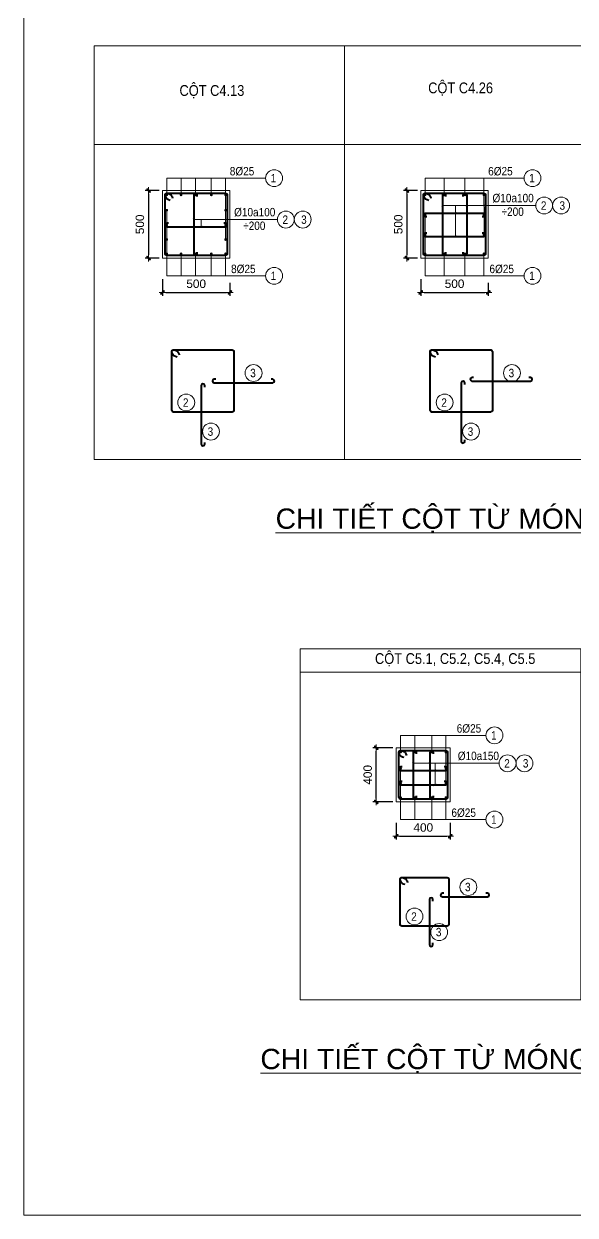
# Model space of a CAD drawing. Header units: millimetres. Extents: x -146909 to 4830753, y -683702 to -336947.
# Drawn here: x 4814003 to 4818087, y -448762 to -439946 of the extents above; entities that cross this region are included whole.
import ezdxf
from ezdxf.enums import TextEntityAlignment as Align

# ---------------------------------------------------------------- set-up
doc = ezdxf.new("R2010")
doc.units = ezdxf.units.MM
doc.header["$MEASUREMENT"] = 0
doc.layers.get('0').update_dxf_attribs({"lineweight": 9})
doc.layers.get('Defpoints').update_dxf_attribs({"color": 10, "lineweight": 0})
for name, color, linetype, lineweight in [('CDAI', 3, 'Continuous', 40), ('chunho.q', 1, 'Continuous', 13), ('CTHEP', 4, 'Continuous', 50), ('DBAO', 2, 'Continuous', 13), ('DGIONG', 51, 'Continuous', 13), ('KTH', 154, 'Continuous', 9), ('STICK', 1, 'Continuous', 9), ('TEXT', 1, 'Continuous', 15)]:
    doc.layers.add(name, color=color, linetype=linetype, lineweight=lineweight)
doc.styles.add('arial', font='arial.ttf', dxfattribs={"width": 0.85})
doc.styles.add('TTP-HelCon', font='arial.ttf')
doc.dimstyles.new('TTP-25', dxfattribs={"dimscale": 25, "dimtxt": 2.5, "dimasz": 1, "dimexe": 1, "dimexo": 1, "dimgap": 0.09, "dimtad": 0, "dimdec": 4, "dimrnd": 10, "dimzin": 9, "dimdsep": 46, "dimtxsty": 'TTP-HelCon', "dimblk": 'Stick', "dimcen": 0.09, "dimdle": 1.5, "dimclrd": 256, "dimclre": 256, "dimclrt": 1, "dimadec": 0, "dimazin": 0, "dimtfac": 1, "dimtdec": 4, "dimtmove": 0, "dimatfit": 3, "dimldrblk": 'ARCHTICK', "dimfxl": 1, "dimtvp": 1, "dimtolj": 1, "dimtzin": 0, "dimarcsym": 0})

# ---------------------------------------------------------------- blocks, each defined once
blk = doc.blocks.new('Stick')
at = {"layer": 'STICK'}
h = blk.add_hatch(color=256, dxfattribs=at)
edge = h.paths.add_edge_path()
edge.add_line((0.3, 0.5), (-0.5, -0.3))
edge.add_arc((-0.4, -0.4), 0.141, 135, 315)
edge.add_line((-0.3, -0.5), (0.5, 0.3))
edge.add_arc((0.4, 0.4), 0.141, 315, 495)
blk.add_line((1, 0), (-1, 0), dxfattribs=at)
blk.add_lwpolyline([(0.3, 0.5), (-0.5, -0.3, 1), (-0.3, -0.5), (0.5, 0.3, 1), (0.3, 0.5, 1)], format="xyb", dxfattribs=at)
blk = doc.blocks.new('*D1719')
at = {"layer": 'Defpoints', "color": 0, "transparency": 16777216}
for p in [(4815029.7, -441179.7), (4814926.8, -441679.7), (4815029.7, -441679.7)]:
    blk.add_point(p, dxfattribs=at)
at = {"layer": 'KTH', "lineweight": -2, "transparency": 16777216}
for p, q in [((4815004.7, -441179.7), (4814901.8, -441179.7)), ((4814926.8, -441204.7), (4814926.8, -441654.7)), ((4815004.7, -441679.7), (4814901.8, -441679.7))]:
    blk.add_line(p, q, dxfattribs=at)
at = {"layer": 'KTH', "lineweight": -2, "transparency": 16777216, "xscale": 25, "yscale": 25, "zscale": 25}
for p, rotation in [((4814926.8, -441179.7), 90), ((4814926.8, -441679.7), 270)]:
    blk.add_blockref('Stick', p, dxfattribs=dict(at, rotation=rotation))
at = {"layer": 'KTH', "color": 1, "transparency": 16777216, "insert": (4814863, -441429.7), "char_height": 62.5, "attachment_point": 5, "rotation": 90, "style": 'TTP-HelCon'}
blk.add_mtext('\\A1;500', dxfattribs=at)
blk = doc.blocks.new('_ArchTick')
at = {"color": 0, "linetype": 'ByBlock', "const_width": 0.15}
blk.add_lwpolyline([(-0.5, -0.5), (0.5, 0.5)], dxfattribs=at)
blk = doc.blocks.new('*D1720')
at = {"layer": 'Defpoints', "color": 0, "transparency": 16777216}
for p in [(4815029.7, -441810.5), (4815529.7, -441836.9), (4815529.7, -441933.6)]:
    blk.add_point(p, dxfattribs=at)
at = {"layer": 'KTH', "lineweight": -2, "transparency": 16777216}
for p, q in [((4815029.7, -441835.5), (4815029.7, -441958.6)), ((4815529.7, -441861.9), (4815529.7, -441958.6)), ((4815054.7, -441933.6), (4815504.7, -441933.6))]:
    blk.add_line(p, q, dxfattribs=at)
at = {"layer": 'KTH', "lineweight": -2, "transparency": 16777216, "xscale": 25, "yscale": 25, "zscale": 25, "rotation": 180}
blk.add_blockref('Stick', (4815029.7, -441933.6), dxfattribs=at)
at = {"layer": 'KTH', "lineweight": -2, "transparency": 16777216, "xscale": 25, "yscale": 25, "zscale": 25}
blk.add_blockref('Stick', (4815529.7, -441933.6), dxfattribs=at)
at = {"layer": 'KTH', "color": 1, "transparency": 16777216, "insert": (4815279.7, -441869.7), "char_height": 62.5, "attachment_point": 5, "style": 'TTP-HelCon'}
blk.add_mtext('\\A1;500', dxfattribs=at)
blk = doc.blocks.new('*D1721')
at = {"layer": 'Defpoints', "color": 0, "transparency": 16777216}
for p in [(4816943.3, -441179.7), (4816840.4, -441679.7), (4816943.3, -441679.7)]:
    blk.add_point(p, dxfattribs=at)
at = {"layer": 'KTH', "lineweight": -2, "transparency": 16777216}
for p, q in [((4816918.3, -441179.7), (4816815.4, -441179.7)), ((4816840.4, -441204.7), (4816840.4, -441654.7)), ((4816918.3, -441679.7), (4816815.4, -441679.7))]:
    blk.add_line(p, q, dxfattribs=at)
at = {"layer": 'KTH', "lineweight": -2, "transparency": 16777216, "xscale": 25, "yscale": 25, "zscale": 25}
for p, rotation in [((4816840.4, -441179.7), 90), ((4816840.4, -441679.7), 270)]:
    blk.add_blockref('Stick', p, dxfattribs=dict(at, rotation=rotation))
at = {"layer": 'KTH', "color": 1, "transparency": 16777216, "insert": (4816776.6, -441429.7), "char_height": 62.5, "attachment_point": 5, "rotation": 90, "style": 'TTP-HelCon'}
blk.add_mtext('\\A1;500', dxfattribs=at)
blk = doc.blocks.new('*D1722')
at = {"layer": 'Defpoints', "color": 0, "transparency": 16777216}
for p in [(4816943.3, -441810.5), (4817443.3, -441836.9), (4817443.3, -441933.6)]:
    blk.add_point(p, dxfattribs=at)
at = {"layer": 'KTH', "lineweight": -2, "transparency": 16777216}
for p, q in [((4816943.3, -441835.5), (4816943.3, -441958.6)), ((4817443.3, -441861.9), (4817443.3, -441958.6)), ((4816968.3, -441933.6), (4817418.3, -441933.6))]:
    blk.add_line(p, q, dxfattribs=at)
at = {"layer": 'KTH', "lineweight": -2, "transparency": 16777216, "xscale": 25, "yscale": 25, "zscale": 25, "rotation": 180}
blk.add_blockref('Stick', (4816943.3, -441933.6), dxfattribs=at)
at = {"layer": 'KTH', "lineweight": -2, "transparency": 16777216, "xscale": 25, "yscale": 25, "zscale": 25}
blk.add_blockref('Stick', (4817443.3, -441933.6), dxfattribs=at)
at = {"layer": 'KTH', "color": 1, "transparency": 16777216, "insert": (4817193.3, -441869.7), "char_height": 62.5, "attachment_point": 5, "style": 'TTP-HelCon'}
blk.add_mtext('\\A1;500', dxfattribs=at)
blk = doc.blocks.new('*D1729')
at = {"layer": 'Defpoints', "color": 0, "transparency": 16777216}
for p in [(4816761.6, -445834.3), (4817161.6, -445834.3), (4817161.6, -445957.3)]:
    blk.add_point(p, dxfattribs=at)
at = {"layer": 'KTH', "lineweight": -2, "transparency": 16777216}
for p, q in [((4816761.6, -445859.3), (4816761.6, -445982.3)), ((4817161.6, -445859.3), (4817161.6, -445982.3)), ((4816786.6, -445957.3), (4817136.6, -445957.3))]:
    blk.add_line(p, q, dxfattribs=at)
at = {"layer": 'KTH', "lineweight": -2, "transparency": 16777216, "xscale": 25, "yscale": 25, "zscale": 25, "rotation": 180}
blk.add_blockref('Stick', (4816761.6, -445957.3), dxfattribs=at)
at = {"layer": 'KTH', "lineweight": -2, "transparency": 16777216, "xscale": 25, "yscale": 25, "zscale": 25}
blk.add_blockref('Stick', (4817161.6, -445957.3), dxfattribs=at)
at = {"layer": 'KTH', "color": 1, "transparency": 16777216, "insert": (4816961.6, -445893.5), "char_height": 62.5, "attachment_point": 5, "style": 'TTP-HelCon'}
blk.add_mtext('\\A1;400', dxfattribs=at)
blk = doc.blocks.new('*D1730')
at = {"layer": 'Defpoints', "color": 0, "transparency": 16777216}
for p in [(4816613.8, -445303.4), (4816761.6, -445303.4), (4816761.6, -445703.4)]:
    blk.add_point(p, dxfattribs=at)
at = {"layer": 'KTH', "lineweight": -2, "transparency": 16777216}
for p, q in [((4816736.6, -445303.4), (4816588.8, -445303.4)), ((4816613.8, -445678.4), (4816613.8, -445328.4)), ((4816736.6, -445703.4), (4816588.8, -445703.4))]:
    blk.add_line(p, q, dxfattribs=at)
at = {"layer": 'KTH', "lineweight": -2, "transparency": 16777216, "xscale": 25, "yscale": 25, "zscale": 25}
for p, rotation in [((4816613.8, -445303.4), 90), ((4816613.8, -445703.4), 270)]:
    blk.add_blockref('Stick', p, dxfattribs=dict(at, rotation=rotation))
at = {"layer": 'KTH', "color": 1, "transparency": 16777216, "insert": (4816550, -445503.4), "char_height": 62.5, "attachment_point": 5, "rotation": 90, "style": 'TTP-HelCon'}
blk.add_mtext('\\A1;400', dxfattribs=at)

msp = doc.modelspace()

# ---------------------------------------------------------------- linework, layer by layer
at = {"layer": 'CDAI', "ltscale": 5}
for points in [[(4815088.12969, -441252.12176, -0.3280111646), (4815052.06419, -441222.02601), (4815050.3692, -441215.14376, -0.4868455644), (4815062.50651, -441199.65453), (4815497.21125, -441199.65453, -0.4142135621), (4815509.71125, -441212.15453), (4815509.71125, -441647.1547, -0.414247932), (4815497.21125, -441659.65453), (4815062.21125, -441659.65453, -0.4142135621), (4815049.71125, -441647.15453), (4815049.71125, -441212.03224, -0.478956713), (4815064.88896, -441199.82241), (4815073.73426, -441201.76226, -0.3280111646), (4815104.74291, -441237.04594, 0.9403112017)], [(4817001.67048, -441252.12176, -0.3280111646), (4816965.60498, -441222.02601), (4816963.90999, -441215.14376, -0.4868455644), (4816976.0473, -441199.65453), (4817410.75204, -441199.65453, -0.4142135621), (4817423.25204, -441212.15453), (4817423.25204, -441647.1547, -0.414247932), (4817410.75204, -441659.65453), (4816975.75204, -441659.65453, -0.4142135621), (4816963.25204, -441647.15453), (4816963.25203, -441212.03224, -0.478956713), (4816978.42975, -441199.82241), (4816987.27505, -441201.76226, -0.3280111646), (4817018.2837, -441237.04594, 0.9403112017)], [(4815138.12969, -442411.5035, -0.3280111646), (4815102.06419, -442381.40775), (4815100.3692, -442374.52551, -0.4868455644), (4815112.50651, -442359.03627), (4815547.21125, -442359.03627, -0.4142135621), (4815559.71125, -442371.53627), (4815559.71125, -442806.53644, -0.414247932), (4815547.21125, -442819.03627), (4815112.21125, -442819.03627, -0.4142135621), (4815099.71125, -442806.53627), (4815099.71125, -442371.41399, -0.478956713), (4815114.88896, -442359.20416), (4815123.73426, -442361.14401, -0.3280111646), (4815154.74291, -442396.42768, 0.9403112017)], [(4817051.67048, -442411.5035, -0.3280111646), (4817015.60498, -442381.40775), (4817013.90999, -442374.52551, -0.4868455644), (4817026.0473, -442359.03627), (4817460.75204, -442359.03627, -0.4142135621), (4817473.25204, -442371.53627), (4817473.25204, -442806.53644, -0.414247932), (4817460.75204, -442819.03627), (4817025.75204, -442819.03627, -0.4142135621), (4817013.25204, -442806.53627), (4817013.25203, -442371.41399, -0.478956713), (4817028.42975, -442359.20416), (4817037.27505, -442361.14401, -0.3280111646), (4817068.2837, -442396.42768, 0.9403112017)], [(4816820.06313, -445375.83338, -0.3280111646), (4816783.99763, -445345.73763), (4816782.30264, -445338.85538, -0.4868455644), (4816794.43996, -445323.36615), (4817129.14469, -445323.36615, -0.4142135621), (4817141.64469, -445335.86615), (4817141.64469, -445670.86632, -0.414247932), (4817129.1447, -445683.36615), (4816794.14469, -445683.36615, -0.4142135621), (4816781.64469, -445670.86615), (4816781.64469, -445335.74386, -0.478956713), (4816796.82241, -445323.53403), (4816805.66771, -445325.47388, -0.3280111646), (4816836.67636, -445360.75756, 0.9403112017)], [(4816828.6389, -446315.23349, -0.3280111646), (4816792.5734, -446285.13774), (4816790.87841, -446278.25549, -0.4868455644), (4816803.01573, -446262.76626), (4817137.72046, -446262.76626, -0.4142135621), (4817150.22046, -446275.26626), (4817150.22046, -446610.26643, -0.414247932), (4817137.72046, -446622.76626), (4816802.72046, -446622.76626, -0.4142135621), (4816790.22046, -446610.26626), (4816790.22046, -446275.14397, -0.478956713), (4816805.39818, -446262.93414), (4816814.24348, -446264.87399, -0.3280111646), (4816845.25213, -446300.15767, 0.9403112017)]]:
    msp.add_lwpolyline(points, format="xyb", dxfattribs=at)
at = {"layer": 'CDAI'}
for points in [[(4815288.07897, -441224.65528), (4815288.07897, -441212.65528, 1), (4815262.07897, -441212.65528), (4815262.07897, -441646.65528), (4815262.07897, -441646.65528, 1), (4815288.07897, -441646.65528), (4815288.07897, -441634.65528)], [(4817128.961, -441224.31445), (4817128.961, -441212.31445, 1), (4817102.961, -441212.31445), (4817102.961, -441646.31445), (4817102.961, -441646.31445, 1), (4817128.961, -441646.31445), (4817128.961, -441634.31445)], [(4817257.54308, -441224.31445), (4817257.54308, -441212.31445, -1), (4817283.54308, -441212.31445), (4817283.54308, -441646.31445), (4817283.54308, -441646.31445, -1), (4817257.54308, -441646.31445), (4817257.54308, -441634.31445)], [(4815074.46647, -441421.13918), (4815062.46647, -441421.13918, 1), (4815062.46647, -441447.13918), (4815496.46647, -441447.13918), (4815496.46647, -441447.13918, 1), (4815496.46647, -441421.13918), (4815484.46647, -441421.13918)], [(4816988.00726, -441373.16988), (4816976.00726, -441373.16988, -1), (4816976.00726, -441347.16988), (4817410.00726, -441347.16988), (4817410.00726, -441347.16988, -1), (4817410.00726, -441373.16988), (4817398.00726, -441373.16988)], [(4816988.00726, -441493.79788), (4816976.00726, -441493.79788, 1), (4816976.00726, -441519.79788), (4817410.00726, -441519.79787), (4817410.00726, -441519.79787, 1), (4817410.00726, -441493.79787), (4817398.00726, -441493.79787)], [(4815424.46647, -442576.03627), (4815412.46647, -442576.03627, 1), (4815412.46647, -442602.03627), (4815846.46647, -442602.03627), (4815846.46647, -442602.03627, 1), (4815846.46647, -442576.03627), (4815834.46647, -442576.03627)], [(4817333.95795, -442563.03636), (4817321.95795, -442563.03636, 1), (4817321.95795, -442589.03636), (4817755.95795, -442589.03636), (4817755.95795, -442589.03636, 1), (4817755.95795, -442563.03636), (4817743.95795, -442563.03636)], [(4815342.7113, -442634.03627), (4815342.7113, -442622.03627, 1), (4815316.7113, -442622.03627), (4815316.7113, -443056.03627), (4815316.7113, -443056.03627, 1), (4815342.7113, -443056.03627), (4815342.7113, -443044.03627)], [(4817269.25204, -442614.03627), (4817269.25204, -442602.03627, 1), (4817243.25204, -442602.03627), (4817243.25204, -443036.03627), (4817243.25204, -443036.03627, 1), (4817269.25204, -443036.03627), (4817269.25204, -443024.03627)], [(4816912.35372, -445348.36639), (4816912.35372, -445336.36639, 1), (4816886.35372, -445336.36639), (4816886.35372, -445670.36639), (4816886.35372, -445670.36639, 1), (4816912.35372, -445670.36639), (4816912.35372, -445658.36639)], [(4817036.64041, -445348.36639), (4817036.64041, -445336.36639, 1), (4817010.64041, -445336.36639), (4817010.64041, -445670.36639), (4817010.64041, -445670.36639, 1), (4817036.64041, -445670.36639), (4817036.64041, -445658.36639)], [(4816806.39991, -445444.8508), (4816794.39991, -445444.8508, 1), (4816794.39991, -445470.8508), (4817128.39991, -445470.8508), (4817128.39991, -445470.8508, 1), (4817128.39991, -445444.8508), (4817116.39991, -445444.8508)], [(4816806.39991, -445552.50949), (4816794.39991, -445552.50949, 1), (4816794.39991, -445578.50949), (4817128.39991, -445578.50949), (4817128.39991, -445578.50949, 1), (4817128.39991, -445552.50949), (4817116.39991, -445552.50949)], [(4817033.22052, -446437.76626), (4817033.22052, -446425.76626, 1), (4817007.22052, -446425.76626), (4817007.22052, -446759.76626), (4817007.22052, -446759.76626, 1), (4817033.22052, -446759.76626), (4817033.22052, -446747.76626)], [(4817114.97568, -446379.76626), (4817102.97568, -446379.76626, 1), (4817102.97568, -446405.76626), (4817436.97568, -446405.76626), (4817436.97568, -446405.76626, 1), (4817436.97568, -446379.76626), (4817424.97568, -446379.76626)]]:
    msp.add_lwpolyline(points, format="xyb", dxfattribs=at)
at = {"layer": 'CTHEP', "const_width": 10}
for points in [[(4815061.71125, -441216.40975, -1), (4815061.71125, -441206.40975, -1)], [(4815167.5679, -441216.40975, 1), (4815167.5679, -441206.40975, 1)], [(4815275.2266, -441216.40975, 1), (4815275.2266, -441206.40975, 1)], [(4815391.8546, -441216.40975, -1), (4815391.8546, -441206.40975, -1)], [(4815497.71125, -441216.40975, 1), (4815497.71125, -441206.40975, 1)], [(4816975.25204, -441216.40975, -1), (4816975.25204, -441206.40975, -1)], [(4817116.10869, -441216.40975, 1), (4817116.10869, -441206.40975, 1)], [(4817270.39538, -441216.40975, -1), (4817270.39538, -441206.40975, -1)], [(4817411.25204, -441216.40975, 1), (4817411.25204, -441206.40975, 1)], [(4815066.46647, -441325.16988, -1), (4815056.46647, -441325.16988, -1)], [(4815492.95603, -441325.16988, 1), (4815502.95603, -441325.16988, 1)], [(4815066.46647, -441434.13918, 1), (4815056.46647, -441434.13918, 1)], [(4815492.95603, -441434.13918, -1), (4815502.95603, -441434.13918, -1)], [(4816980.00726, -441360.16988, -1), (4816970.00726, -441360.16988, -1)], [(4817406.49682, -441360.16988, 1), (4817416.49682, -441360.16988, 1)], [(4816980.00726, -441506.79788, 1), (4816970.00726, -441506.79788, 1)], [(4817406.49682, -441506.79788, -1), (4817416.49682, -441506.79788, -1)], [(4815066.46647, -441541.79788, 1), (4815056.46647, -441541.79788, 1)], [(4815492.95603, -441541.79788, -1), (4815502.95603, -441541.79788, -1)], [(4815066.71125, -441647.65453, -1), (4815056.71125, -441647.65453, -1)], [(4815167.5679, -441642.89931, -1), (4815167.5679, -441652.89931, -1)], [(4815275.2266, -441642.89931, -1), (4815275.2266, -441652.89931, -1)], [(4815391.8546, -441642.89931, 1), (4815391.8546, -441652.89931, 1)], [(4815492.71125, -441647.65453, 1), (4815502.71125, -441647.65453, 1)], [(4816980.25204, -441647.65453, -1), (4816970.25204, -441647.65453, -1)], [(4817116.10869, -441642.89931, -1), (4817116.10869, -441652.89931, -1)], [(4817270.39538, -441642.89931, 1), (4817270.39538, -441652.89931, 1)], [(4817406.25204, -441647.65453, 1), (4817416.25204, -441647.65453, 1)], [(4816793.64469, -445340.12137, -1), (4816793.64469, -445330.12137, -1)], [(4816899.50135, -445340.12137, 1), (4816899.50135, -445330.12137, 1)], [(4817023.78804, -445340.12137, -1), (4817023.78804, -445330.12137, -1)], [(4817129.6447, -445340.12137, 1), (4817129.6447, -445330.12137, 1)], [(4816798.39991, -445457.8508, 1), (4816788.39991, -445457.8508, 1)], [(4817124.88948, -445457.8508, -1), (4817134.88948, -445457.8508, -1)], [(4816798.39991, -445565.50949, 1), (4816788.39991, -445565.50949, 1)], [(4817124.88948, -445565.50949, -1), (4817134.88948, -445565.50949, -1)], [(4816798.64469, -445671.36615, -1), (4816788.64469, -445671.36615, -1)], [(4816899.50135, -445666.61093, -1), (4816899.50135, -445676.61093, -1)], [(4817023.78804, -445666.61093, 1), (4817023.78804, -445676.61093, 1)], [(4817124.6447, -445671.36615, 1), (4817134.6447, -445671.36615, 1)]]:
    msp.add_lwpolyline(points, format="xyb", close=True, dxfattribs=at)
at = {"layer": 'DBAO', "color": 1}
msp.add_lwpolyline([(4830753.21708, -448761.98892), (4814003.21708, -448761.98892), (4814003.21708, -434761.98892), (4830753.21708, -434761.98892)], close=True, dxfattribs=at)
at = {"layer": 'DBAO'}
for points in [[(4815029.71125, -441179.65453), (4815029.71125, -441679.65453), (4815529.71125, -441679.65453), (4815529.71125, -441179.65453)], [(4816943.25204, -441179.65453), (4816943.25204, -441679.65453), (4817443.25204, -441679.65453), (4817443.25204, -441179.65453)], [(4816761.6447, -445303.36615), (4816761.6447, -445703.36615), (4817161.6447, -445703.36615), (4817161.6447, -445303.36615)]]:
    msp.add_lwpolyline(points, close=True, dxfattribs=at)
at = {"layer": 'DGIONG'}
msp.add_line((4816886.35372, -445418.19824), (4817523.45931, -445418.19824), dxfattribs=at)
for points in [[(4815061.71125, -441211.40975), (4815061.71179, -441087.4104)], [(4815061.71125, -441087.50129), (4815794.16761, -441087.50129)], [(4815167.5679, -441211.40975), (4815167.56736, -441087.4104)], [(4815275.2266, -441211.40975), (4815275.22605, -441087.4104)], [(4815391.8546, -441211.40975), (4815391.85514, -441087.4104)], [(4815497.95603, -441541.79788), (4815497.71125, -441087.50129)], [(4816975.25204, -441211.40975), (4816975.25258, -441087.4104)], [(4816975.25204, -441087.50129), (4817707.7084, -441087.50129)], [(4817116.10869, -441211.40975), (4817116.10815, -441087.4104)], [(4817270.39538, -441211.40975), (4817270.39593, -441087.4104)], [(4817411.49682, -441506.79788), (4817411.25204, -441087.50129)], [(4815061.46647, -441325.16988), (4815061.71125, -441810.61717)], [(4817102.961, -441290.20459), (4817199.97207, -441290.20459)], [(4817199.97207, -441290.20458), (4817794.84153, -441290.20459)], [(4817199.97207, -441290.20458), (4817199.97207, -441519.79788)], [(4815262.07845, -441394.48662), (4815881.30074, -441394.48662)], [(4815316.7113, -441394.48662), (4815316.7113, -441447.13918)], [(4816975.00726, -441360.16988), (4816975.25204, -441810.61717)], [(4815167.5679, -441647.89931), (4815167.59806, -441810.7738)], [(4815275.2266, -441647.89931), (4815275.25675, -441810.7738)], [(4815391.8546, -441647.89931), (4815391.88475, -441810.7738)], [(4815497.71125, -441647.65453), (4815497.74141, -441810.52902)], [(4817116.10869, -441647.89931), (4817116.13885, -441810.7738)], [(4817270.39538, -441647.89931), (4817270.42554, -441810.7738)], [(4817411.25204, -441647.65453), (4817411.28219, -441810.52902)], [(4815061.46647, -441810.61717), (4815794.16761, -441810.61717)], [(4816975.00726, -441810.61717), (4817707.7084, -441810.61717)], [(4816793.64469, -445335.12137), (4816793.64415, -445211.21291), (4817426.10106, -445211.21291)], [(4816899.35372, -445336.36639), (4816899.35426, -445212.36704)], [(4817023.78804, -445335.12137), (4817023.78859, -445211.12202)], [(4817129.90104, -445560.50951), (4817129.6447, -445211.21291)], [(4816793.39991, -445457.8508), (4816793.67491, -445834.32879), (4817426.10106, -445834.32879)], [(4817048.64475, -445418.19824), (4817048.64475, -445578.50949)], [(4816899.50135, -445671.61093), (4816899.53151, -445834.48542)], [(4817023.78804, -445671.61093), (4817023.8182, -445834.48542)], [(4817129.6447, -445671.36615), (4817129.67485, -445834.24064)]]:
    msp.add_lwpolyline(points, dxfattribs=at)
at = {"layer": 'DGIONG', "const_width": 2}
for points in [[(4817094.12216, -441299.04342), (4817111.79983, -441281.36575)], [(4817191.13324, -441356.00871), (4817208.81091, -441338.33104)], [(4817274.70424, -441299.04342), (4817292.38191, -441281.36575)], [(4817432.09087, -441299.04342), (4817414.4132, -441281.36575)], [(4815270.9178, -441403.32596), (4815253.24013, -441385.64829)], [(4815307.87247, -441455.97802), (4815325.55014, -441438.30035)], [(4817191.13324, -441528.63671), (4817208.81091, -441510.95904)], [(4816895.19255, -445427.03707), (4816877.51488, -445409.3594)], [(4817019.47925, -445427.03707), (4817001.80158, -445409.3594)], [(4817039.80591, -445479.68964), (4817057.48358, -445462.01197)], [(4817039.80591, -445587.34833), (4817057.48358, -445569.67066)]]:
    msp.add_lwpolyline(points, dxfattribs=at)
at = {"layer": 'DGIONG'}
for centre in [(4815856.66761, -441087.50129), (4817770.2084, -441087.50129), (4817857.34153, -441290.20459), (4817982.34153, -441290.20459), (4815943.80074, -441394.48662), (4816068.80074, -441394.48662), (4815856.66761, -441810.61717), (4817770.2084, -441810.61717), (4815704.88322, -442529.78647), (4817618.424, -442529.78647), (4815206.26899, -442748.20765), (4817119.80978, -442748.20765), (4815389.21382, -442963.14953), (4817315.12857, -442963.14953), (4817488.60106, -445211.21291), (4817585.95931, -445418.19824), (4817710.95931, -445418.19824), (4817488.60106, -445834.32879), (4817295.39243, -446333.51645), (4816896.7782, -446551.93764), (4817079.72303, -446666.87952)]:
    msp.add_circle(centre, 62.5, dxfattribs=at)
at = {"layer": 'KTH'}
for points in [[(4814525.4667, -440107.75862), (4816377.23088, -440107.75862), (4816377.23088, -440839.89294), (4814525.4667, -440839.89294)], [(4816377.23088, -440107.75862), (4818352.54828, -440107.75862), (4818352.54828, -440839.89294), (4816377.23088, -440839.89294)], [(4816377.23088, -440839.89294), (4816377.23088, -443170.32823), (4814525.4667, -443170.32823), (4814525.4667, -440839.89294)], [(4818352.54828, -440839.89294), (4818352.54828, -443170.32823), (4816377.23088, -443170.32823), (4816377.23088, -440839.89294)], [(4818352.54828, -440839.89294), (4818352.54828, -443170.32823), (4816377.23088, -443170.32823), (4816377.23088, -440839.89294)], [(4816049.83053, -444570.04633), (4818128.57514, -444570.04633), (4818128.57514, -444744.11432), (4816049.83053, -444744.11432)], [(4818128.57514, -444744.11432), (4818128.57514, -447168.99361), (4816049.83053, -447168.99361), (4816049.83053, -444744.11432)]]:
    msp.add_lwpolyline(points, close=True, dxfattribs=at)

# ---------------------------------------------------------------- texts
at = {"layer": 'chunho.q', "style": 'arial', "width": 0.85}
for s, p in [('%%C10a100', (4817474.27897, -441266.36596)), ('%%C10a100', (4815560.73818, -441370.64799)), ('%%C10a150', (4817216.99197, -445394.35961))]:
    msp.add_text(s, height=62.5, dxfattribs=at).set_placement(p)
for p in [(4817623.76703, -441367.14548), (4815710.22624, -441471.42751)]:
    msp.add_text('÷200', height=62.5, dxfattribs=at).set_placement(p, align=Align.CENTER)
at = {"layer": 'TEXT', "style": 'arial', "width": 0.85}
for s, p in [('8%%C25', (4815528.61593, -441067.50129)), ('6%%C25', (4817442.15671, -441067.50129)), ('8%%C25', (4815538.18777, -441790.61717)), ('6%%C25', (4817451.72856, -441790.61717)), ('6%%C25', (4817209.19992, -445191.21291)), ('6%%C25', (4817170.12122, -445814.32879))]:
    msp.add_text(s, height=62.5, dxfattribs=at).set_placement(p)
for s, p in [('1', (4815852.50095, -441087.50129)), ('1', (4817766.04173, -441087.50129)), ('2', (4817853.17486, -441290.20459)), ('3', (4817991.04173, -441290.20459)), ('2', (4815939.63407, -441394.48662)), ('3', (4816077.50095, -441394.48662)), ('1', (4815852.50095, -441810.61717)), ('1', (4817766.04173, -441810.61717)), ('3', (4815700.71655, -442529.78647)), ('3', (4817614.25734, -442529.78647)), ('2', (4815202.10232, -442748.20765)), ('2', (4817115.64311, -442748.20765)), ('3', (4815385.04715, -442963.14953)), ('3', (4817310.96191, -442963.14953)), ('1', (4817484.43439, -445211.21291)), ('2', (4817581.79265, -445418.19824)), ('3', (4817719.65952, -445418.19824)), ('1', (4817484.43439, -445834.32879)), ('3', (4817291.22576, -446333.51645)), ('2', (4816892.61154, -446551.93764)), ('3', (4817075.55636, -446666.87952))]:
    msp.add_text(s, height=62.5, dxfattribs=at).set_placement(p, align=Align.MIDDLE)
at = {"layer": 'TEXT', "color": 6, "style": 'arial'}
for p in [(4817563.85873, -443682.56805), (4817451.06355, -447681.23344)]:
    msp.add_text('%%UCHI TIẾT CỘT TỪ MÓNG - TẦNG 1', height=150, dxfattribs=at).set_placement(p, align=Align.CENTER)
at = {"layer": 'TEXT', "char_height": 80, "attachment_point": 1, "style": 'arial'}
for s, insert, width in [('CỘT C4.26', (4816998.0036, -440379.85804), 1880.6589744), ('CỘT C4.13', (4815156.09597, -440399.14897), 1763.1129225), ('CỘT C5.1, C5.2, C5.4, C5.5', (4816604.0369, -444603.08208), 1763.1129225)]:
    msp.add_mtext(s, dxfattribs=dict(at, insert=insert, width=width))

# ---------------------------------------------------------------- dimensions: what is measured, and where the dimension line sits
at = {"layer": 'KTH'}
for base, p1, p2, angle, picture, middle in [((4814926.8397, -441679.65453), (4815029.71125, -441179.65453), (4815029.71125, -441679.65453), 270, '*D1719', (4814863.01807, -441429.65453)), ((4816840.38048, -441679.65453), (4816943.25204, -441179.65453), (4816943.25204, -441679.65453), 270, '*D1721', (4816776.55886, -441429.65453)), ((4815529.71125, -441933.56431), (4815029.71125, -441810.52902), (4815529.71125, -441836.92848), 180, '*D1720', (4815279.71125, -441869.74269)), ((4817443.25204, -441933.56431), (4816943.25204, -441810.52902), (4817443.25204, -441836.92848), 180, '*D1722', (4817193.25204, -441869.74269)), ((4816613.81698, -445303.36615), (4816761.6447, -445703.36615), (4816761.6447, -445303.36615), 90, '*D1730', (4816549.99535, -445503.36615)), ((4817161.6447, -445957.27593), (4816761.6447, -445834.32879), (4817161.6447, -445834.32879), 180, '*D1729', (4816961.6447, -445893.45431))]:
    dim = msp.add_linear_dim(base=base, p1=p1, p2=p2, angle=angle, dimstyle='TTP-25', dxfattribs=at)
    dim.commit()
    dim.dimension.update_dxf_attribs({"geometry": picture, "text_midpoint": middle})

doc.saveas('drawing.dxf')
